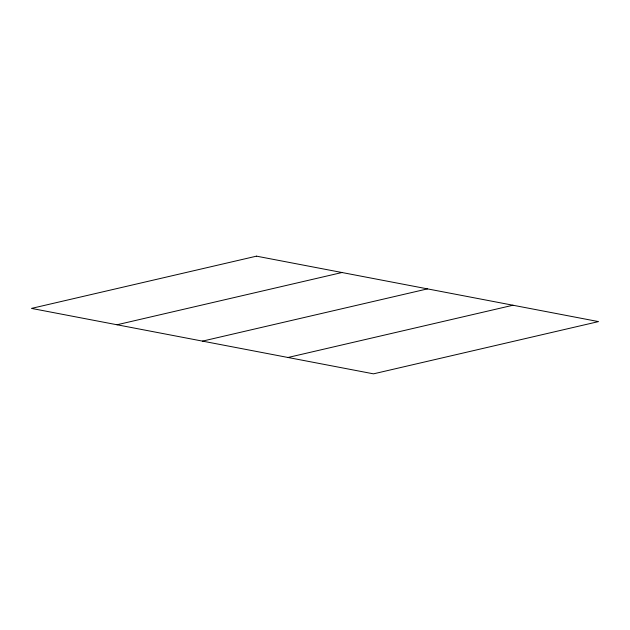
<?xml version="1.0" encoding="UTF-8"?>
<svg xmlns="http://www.w3.org/2000/svg" width="630" height="630" viewBox="0 0 630 630"><rect width="100%" height="100%" fill="white"/><g stroke="black" fill="none" stroke-linecap="round" stroke-linejoin="round"><path stroke-width="0.94" d="M116.999 324.765L342.003 272.514M202.498 341.121L427.502 288.879M287.997 357.486L513.001 305.235M256.497 256.158L31.5 308.401L373.503 373.842L598.5 321.599L256.497 256.158"/></g></svg>
